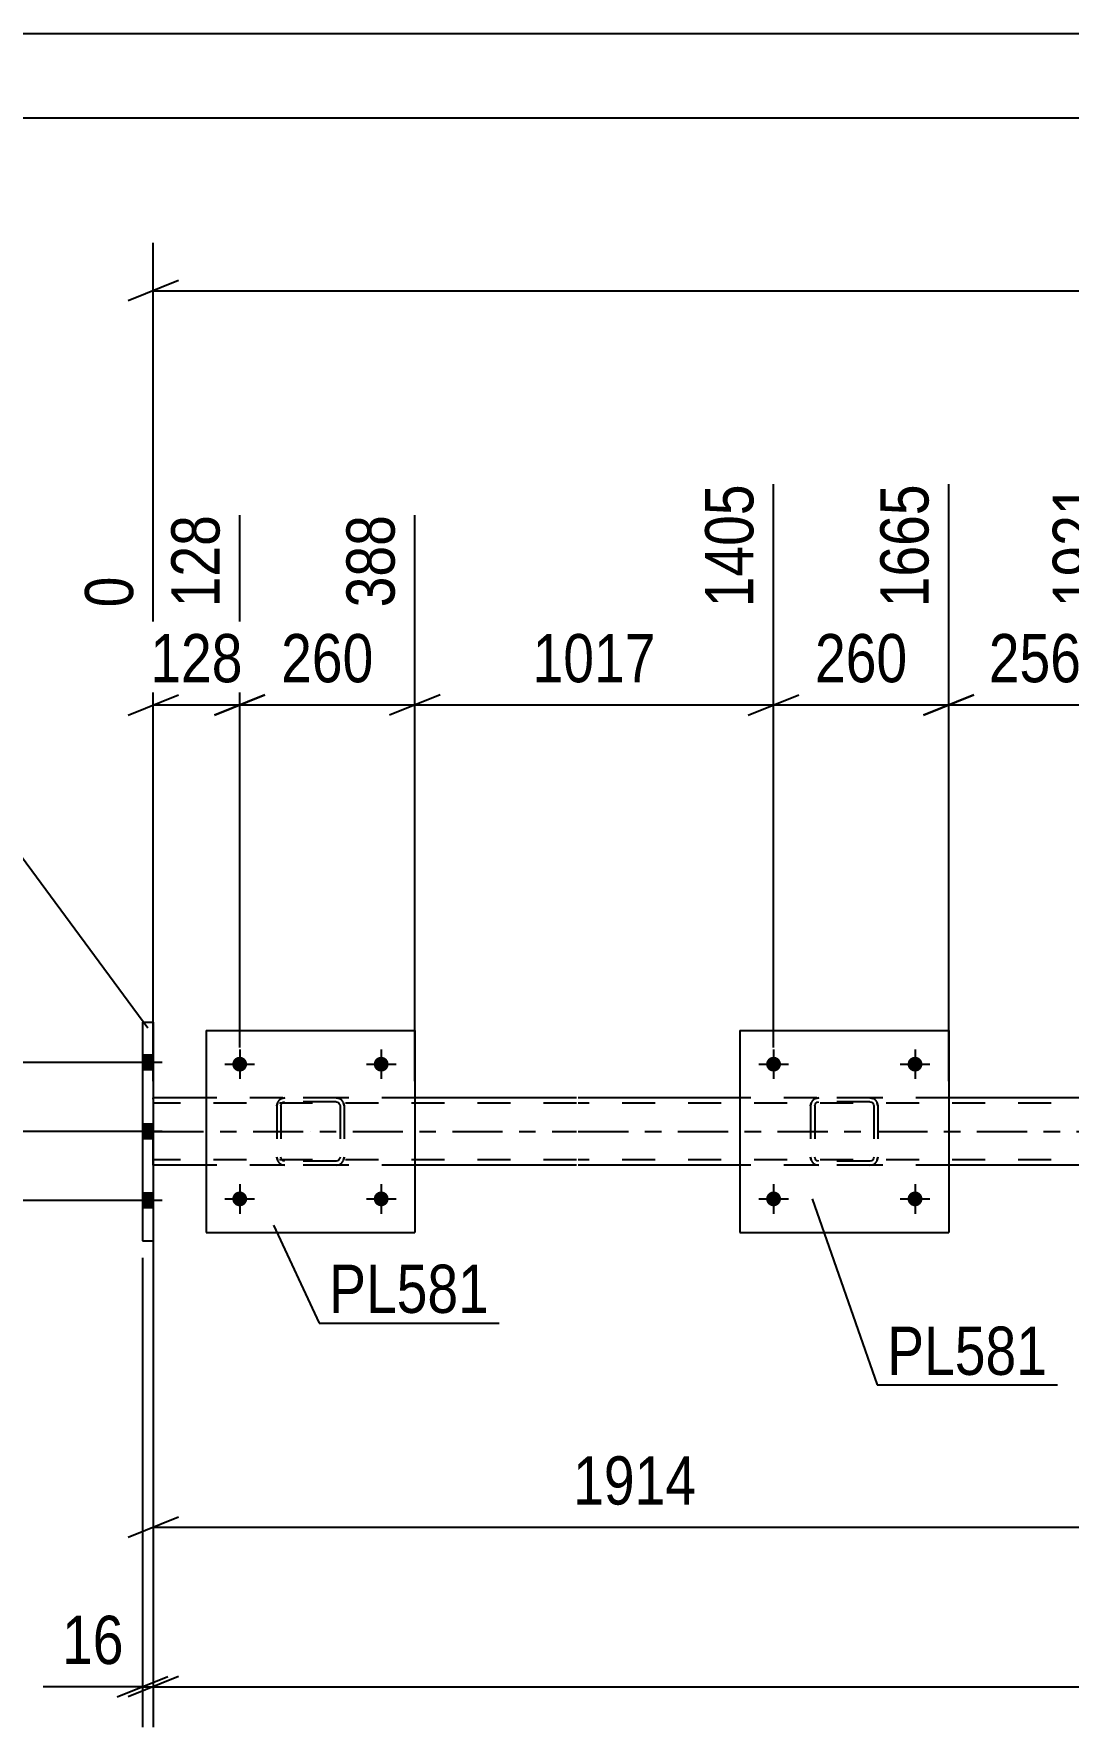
# Model space of a CAD drawing. Header units: millimetres. Extents: x -89 to 752, y -423 to 171.
# Drawn here: x -3.9 to 57.5, y 70.3 to 170.8 of the extents above; entities that cross this region are included whole.
import ezdxf

# ---------------------------------------------------------------- set-up
doc = ezdxf.new("R2010")
doc.units = ezdxf.units.MM
doc.linetypes.add('DXK_LINE_DOT2', pattern=[3.9198, 1.9599, -1.9599])
doc.linetypes.add('DXK_LINE_DOT3', pattern=[5.9187, 2.979, -0.9799, 0.9799, -0.9799])
doc.styles.add('Arial Narrow', font='ARIALN.TTF', dxfattribs={"height": 0.2})

# ---------------------------------------------------------------- blocks, each defined once
blk = doc.blocks.new('Unknown-814409316-1133')
at = {"color": 5, "linetype": 'Continuous'}
for p, q in [((751.73, 170.84), (-89.27, 170.84)), ((746.73, 165.84), (-84.27, 165.84))]:
    blk.add_line(p, q, dxfattribs=at)
blk = doc.blocks.new('Bolt-814409316-2454 - 2380')
at = {"linetype": 'Continuous'}
for points in [[(40.44, 109.66, -1), (39.56, 109.66, -1)], [(48.84, 109.66, -1), (47.96, 109.66, -1)]]:
    blk.add_hatch(color=1, dxfattribs=at).paths.add_polyline_path(points)
at = {"color": 1, "linetype": 'Continuous'}
for p, q in [((39.12, 109.66), (40.88, 109.66)), ((40, 110.54), (40, 108.78)), ((47.52, 109.66), (49.28, 109.66)), ((48.4, 110.54), (48.4, 108.78))]:
    blk.add_line(p, q, dxfattribs=at)
blk = doc.blocks.new('Bolt-814409316-2455 - 2380')
at = {"linetype": 'Continuous'}
for points in [[(40.44, 101.66, -1), (39.56, 101.66, -1)], [(48.84, 101.66, -1), (47.96, 101.66, -1)]]:
    blk.add_hatch(color=1, dxfattribs=at).paths.add_polyline_path(points)
at = {"color": 1, "linetype": 'Continuous'}
for p, q in [((39.12, 101.66), (40.88, 101.66)), ((40, 102.54), (40, 100.78)), ((47.52, 101.66), (49.28, 101.66)), ((48.4, 102.54), (48.4, 100.78))]:
    blk.add_line(p, q, dxfattribs=at)
blk = doc.blocks.new('Part-814409316-2426 - 2380')
at = {"color": 2, "linetype": 'Continuous'}
for p, q in [((38, 111.66), (38, 99.66)), ((38, 111.66), (50.4, 111.66)), ((50.4, 111.66), (50.4, 99.66)), ((38, 99.66), (50.4, 99.66))]:
    blk.add_line(p, q, dxfattribs=at)
blk = doc.blocks.new('Part-814409316-2427 - 2380')
at = {"color": 7, "linetype": 'DXK_LINE_DOT2'}
for p, q in [((42.5, 107.62), (42.68, 107.66)), ((42.68, 107.66), (42.5, 107.62)), ((45.72, 107.66), (42.68, 107.66)), ((45.72, 107.66), (45.9, 107.62)), ((45.9, 107.62), (45.72, 107.66)), ((42.2, 107.18), (42.24, 107.36)), ((42.24, 107.36), (42.2, 107.18)), ((42.2, 107.18), (42.2, 104.14)), ((42.44, 107.18), (42.46, 107.27)), ((42.44, 107.18), (42.44, 104.14)), ((42.46, 107.27), (42.51, 107.35)), ((42.51, 107.35), (42.59, 107.4)), ((42.59, 107.4), (42.68, 107.42)), ((45.72, 107.42), (42.68, 107.42)), ((45.72, 107.42), (45.81, 107.4)), ((45.81, 107.4), (45.89, 107.35)), ((45.89, 107.35), (45.94, 107.27)), ((45.94, 107.27), (45.96, 107.18)), ((45.96, 107.18), (45.96, 104.14)), ((46.16, 107.36), (46.2, 107.18)), ((46.2, 107.18), (46.16, 107.36)), ((46.2, 107.18), (46.2, 104.14)), ((42.24, 103.95), (42.2, 104.14)), ((42.2, 104.14), (42.24, 103.95)), ((42.46, 104.05), (42.44, 104.14)), ((42.51, 103.97), (42.46, 104.05)), ((42.68, 103.66), (42.5, 103.69)), ((42.5, 103.69), (42.68, 103.66)), ((42.59, 103.92), (42.51, 103.97)), ((42.68, 103.9), (42.59, 103.92)), ((45.72, 103.9), (42.68, 103.9)), ((45.72, 103.66), (42.68, 103.66)), ((45.81, 103.92), (45.72, 103.9)), ((45.9, 103.69), (45.72, 103.66)), ((45.72, 103.66), (45.9, 103.69)), ((45.89, 103.97), (45.81, 103.92)), ((45.94, 104.05), (45.89, 103.97)), ((45.96, 104.14), (45.94, 104.05)), ((46.2, 104.14), (46.16, 103.95)), ((46.16, 103.95), (46.2, 104.14))]:
    blk.add_line(p, q, dxfattribs=at)
at = {"color": 7, "linetype": 'DXK_LINE_DOT3'}
blk.add_line((44.2, 105.66), (44.2, 105.66), dxfattribs=at)
at = {"color": 7, "linetype": 'DXK_LINE_DOT2'}
for centre, start, end in [((42.68, 107.18), 112.5, 157.5), ((42.68, 107.18), 112.5, 157.5), ((45.72, 107.18), 22.5, 67.5), ((45.72, 107.18), 22.5, 67.5), ((42.68, 104.14), 202.5, 247.5), ((42.68, 104.14), 202.5, 247.5), ((45.72, 104.14), 292.5, 337.5), ((45.72, 104.14), 292.5, 337.5)]:
    blk.add_arc(centre, 0.48, start, end, dxfattribs=at)
blk = doc.blocks.new('Bolt-814409316-2577 - 2380')
at = {"linetype": 'Continuous'}
for points in [[(8.74, 109.66, -1), (7.86, 109.66, -1)], [(17.14, 109.66, -1), (16.26, 109.66, -1)]]:
    blk.add_hatch(color=1, dxfattribs=at).paths.add_polyline_path(points)
at = {"color": 1, "linetype": 'Continuous'}
for p, q in [((7.42, 109.66), (9.18, 109.66)), ((8.3, 110.54), (8.3, 108.78)), ((15.82, 109.66), (17.58, 109.66)), ((16.7, 110.54), (16.7, 108.78))]:
    blk.add_line(p, q, dxfattribs=at)
blk = doc.blocks.new('Part-814409316-2545 - 2380')
at = {"color": 2, "linetype": 'Continuous'}
for p, q in [((6.3, 107.66), (3.17, 107.66)), ((28.3, 107.66), (18.7, 107.66)), ((38, 107.66), (28.4, 107.66)), ((58.45, 107.66), (50.4, 107.66)), ((6.3, 103.66), (3.17, 103.66)), ((28.3, 103.66), (18.7, 103.66)), ((38, 103.66), (28.4, 103.66)), ((58.13, 103.66), (50.4, 103.66))]:
    blk.add_line(p, q, dxfattribs=at)
at = {"color": 7, "linetype": 'DXK_LINE_DOT2'}
for p, q in [((3.17, 103.66), (3.17, 107.66)), ((18.7, 107.66), (6.3, 107.66)), ((50.4, 107.66), (38, 107.66)), ((28.3, 107.34), (3.17, 107.34)), ((632.7, 107.34), (28.4, 107.34)), ((28.3, 103.98), (3.17, 103.98)), ((18.7, 103.66), (6.3, 103.66)), ((632.7, 103.98), (28.4, 103.98)), ((50.4, 103.66), (38, 103.66))]:
    blk.add_line(p, q, dxfattribs=at)
at = {"color": 7, "linetype": 'DXK_LINE_DOT3'}
for p, q in [((3.17, 105.66), (28.3, 105.66)), ((28.4, 105.66), (632.7, 105.66))]:
    blk.add_line(p, q, dxfattribs=at)
blk = doc.blocks.new('Bolt-814409316-2546 - 2380')
at = {"linetype": 'Continuous'}
for points in [[(3.17, 109.32), (3.17, 110.2), (2.53, 110.2), (2.53, 109.32)], [(3.17, 109.32), (3.17, 110.2), (2.53, 110.2), (2.53, 109.32)], [(3.17, 109.32), (3.17, 110.2), (2.53, 110.2), (2.53, 109.32)], [(3.17, 105.22), (3.17, 106.1), (2.53, 106.1), (2.53, 105.22)], [(3.17, 105.22), (3.17, 106.1), (2.53, 106.1), (2.53, 105.22)], [(3.17, 101.12), (3.17, 102), (2.53, 102), (2.53, 101.12)], [(3.17, 101.12), (3.17, 102), (2.53, 102), (2.53, 101.12)], [(3.17, 101.12), (3.17, 102), (2.53, 102), (2.53, 101.12)]]:
    blk.add_hatch(color=1, dxfattribs=at).paths.add_polyline_path(points)
at = {"color": 1, "linetype": 'Continuous'}
for p, q in [((3.69, 109.76), (0.37, 109.76)), ((3.69, 109.76), (0.37, 109.76)), ((3.69, 109.76), (0.37, 109.76)), ((3.17, 110.2), (2.53, 110.2)), ((3.17, 110.2), (2.53, 110.2)), ((3.17, 110.2), (2.53, 110.2)), ((3.17, 109.32), (2.53, 109.32)), ((3.17, 109.32), (2.53, 109.32)), ((3.17, 109.32), (2.53, 109.32)), ((3.69, 105.66), (0.37, 105.66)), ((3.69, 105.66), (0.37, 105.66)), ((3.17, 106.1), (2.53, 106.1)), ((3.17, 106.1), (2.53, 106.1)), ((3.17, 105.22), (2.53, 105.22)), ((3.17, 105.22), (2.53, 105.22)), ((3.17, 102), (2.53, 102)), ((3.17, 102), (2.53, 102)), ((3.17, 102), (2.53, 102)), ((3.69, 101.56), (0.37, 101.56)), ((3.69, 101.56), (0.37, 101.56)), ((3.69, 101.56), (0.37, 101.56)), ((3.17, 101.12), (2.53, 101.12)), ((3.17, 101.12), (2.53, 101.12)), ((3.17, 101.12), (2.53, 101.12))]:
    blk.add_line(p, q, dxfattribs=at)
blk = doc.blocks.new('Part-814409316-2570 - 2380')
at = {"color": 2, "linetype": 'Continuous'}
for p, q in [((2.53, 112.16), (3.17, 112.16)), ((2.53, 112.16), (2.53, 99.16)), ((3.17, 112.16), (3.17, 99.16)), ((2.53, 99.16), (3.17, 99.16))]:
    blk.add_line(p, q, dxfattribs=at)
blk = doc.blocks.new('Bolt-814409316-2576 - 2380')
at = {"linetype": 'Continuous'}
for points in [[(8.74, 101.66, -1), (7.86, 101.66, -1)], [(17.14, 101.66, -1), (16.26, 101.66, -1)]]:
    blk.add_hatch(color=1, dxfattribs=at).paths.add_polyline_path(points)
at = {"color": 1, "linetype": 'Continuous'}
for p, q in [((7.42, 101.66), (9.18, 101.66)), ((8.3, 102.54), (8.3, 100.78)), ((15.82, 101.66), (17.58, 101.66)), ((16.7, 102.54), (16.7, 100.78))]:
    blk.add_line(p, q, dxfattribs=at)
blk = doc.blocks.new('Part-814409316-2652 - 2380')
at = {"color": 7, "linetype": 'DXK_LINE_DOT2'}
for p, q in [((10.8, 107.62), (10.98, 107.66)), ((10.98, 107.66), (10.8, 107.62)), ((14.02, 107.66), (10.98, 107.66)), ((14.02, 107.66), (14.2, 107.62)), ((14.2, 107.62), (14.02, 107.66)), ((10.5, 107.18), (10.54, 107.36)), ((10.54, 107.36), (10.5, 107.18)), ((10.5, 107.18), (10.5, 104.14)), ((10.74, 107.18), (10.76, 107.27)), ((10.74, 107.18), (10.74, 104.14)), ((10.76, 107.27), (10.81, 107.35)), ((10.81, 107.35), (10.89, 107.4)), ((10.89, 107.4), (10.98, 107.42)), ((14.02, 107.42), (10.98, 107.42)), ((14.02, 107.42), (14.11, 107.4)), ((14.11, 107.4), (14.19, 107.35)), ((14.19, 107.35), (14.24, 107.27)), ((14.24, 107.27), (14.26, 107.18)), ((14.26, 107.18), (14.26, 104.14)), ((14.46, 107.36), (14.5, 107.18)), ((14.5, 107.18), (14.46, 107.36)), ((14.5, 107.18), (14.5, 104.14)), ((10.54, 103.95), (10.5, 104.14)), ((10.5, 104.14), (10.54, 103.95)), ((10.76, 104.05), (10.74, 104.14)), ((10.81, 103.97), (10.76, 104.05)), ((10.98, 103.66), (10.8, 103.69)), ((10.8, 103.69), (10.98, 103.66)), ((10.89, 103.92), (10.81, 103.97)), ((10.98, 103.9), (10.89, 103.92)), ((14.02, 103.9), (10.98, 103.9)), ((14.02, 103.66), (10.98, 103.66)), ((14.11, 103.92), (14.02, 103.9)), ((14.2, 103.69), (14.02, 103.66)), ((14.02, 103.66), (14.2, 103.69)), ((14.19, 103.97), (14.11, 103.92)), ((14.24, 104.05), (14.19, 103.97)), ((14.26, 104.14), (14.24, 104.05)), ((14.5, 104.14), (14.46, 103.95)), ((14.46, 103.95), (14.5, 104.14))]:
    blk.add_line(p, q, dxfattribs=at)
at = {"color": 7, "linetype": 'DXK_LINE_DOT3'}
blk.add_line((12.5, 105.66), (12.5, 105.66), dxfattribs=at)
at = {"color": 7, "linetype": 'DXK_LINE_DOT2'}
for centre, start, end in [((10.98, 107.18), 112.5, 157.5), ((10.98, 107.18), 112.5, 157.5), ((14.02, 107.18), 22.5, 67.5), ((14.02, 107.18), 22.5, 67.5), ((10.98, 104.14), 202.5, 247.5), ((10.98, 104.14), 202.5, 247.5), ((14.02, 104.14), 292.5, 337.5), ((14.02, 104.14), 292.5, 337.5)]:
    blk.add_arc(centre, 0.48, start, end, dxfattribs=at)
blk = doc.blocks.new('Part-814409316-2657 - 2380')
at = {"color": 2, "linetype": 'Continuous'}
for p, q in [((6.3, 111.66), (6.3, 99.66)), ((6.3, 111.66), (18.7, 111.66)), ((18.7, 111.66), (18.7, 99.66)), ((6.3, 99.66), (18.7, 99.66))]:
    blk.add_line(p, q, dxfattribs=at)
blk = doc.blocks.new('StraightDimension-814409316-3321 - 2380')
at = {"color": 7, "linetype": 'Continuous'}
for p, q in [((3.17, 113.16), (3.17, 158.44)), ((4.67, 156.19), (1.67, 154.99)), ((3.17, 155.59), (633.34, 155.59))]:
    blk.add_line(p, q, dxfattribs=at)
blk = doc.blocks.new('StraightDimension-814409316-11904 - 2380')
at = {"color": 7, "linetype": 'Continuous'}
for p, q in [((3.17, 98.16), (3.17, 70.29)), ((4.67, 73.29), (1.67, 72.09)), ((3.17, 72.69), (632.7, 72.69))]:
    blk.add_line(p, q, dxfattribs=at)
blk = doc.blocks.new('StraightDimension-814409316-3226 - 2380')
at = {"color": 7, "linetype": 'Continuous'}
for p, q in [((-7.21, 107.16), (-6.01, 104.16)), ((0.98, 105.66), (-9.46, 105.66)), ((-6.61, 101.56), (-6.61, 105.66)), ((-6.01, 100.06), (-7.21, 103.06)), ((0.98, 101.56), (-9.46, 101.56)), ((-6.61, 101.56), (-6.61, 93.82)), ((-6.61, 101.56), (-6.61, 93.82))]:
    blk.add_line(p, q, dxfattribs=at)
at = {"color": 0}
blk.add_wipeout([(-7.36, 101.03), (-11.56, 101.03), (-11.56, 94.35), (-7.36, 94.35)], dxfattribs=at)
at = {"color": 3, "style": 'Arial Narrow'}
blk.add_text('103', height=2.863, rotation=90.0002, dxfattribs=at).set_placement((-7.96, 94.95))
blk = doc.blocks.new('StraightDimension-814409316-3236 - 2380')
at = {"color": 7, "linetype": 'Continuous'}
for p, q in [((-6.61, 109.76), (-6.61, 117.49)), ((-6.61, 109.76), (-6.61, 117.49)), ((-7.21, 111.26), (-6.01, 108.26)), ((0.98, 109.76), (-9.46, 109.76)), ((-6.61, 105.66), (-6.61, 109.76)), ((-6.01, 104.16), (-7.21, 107.16)), ((0.98, 105.66), (-9.46, 105.66))]:
    blk.add_line(p, q, dxfattribs=at)
at = {"color": 0}
blk.add_wipeout([(-7.36, 116.97), (-11.56, 116.97), (-11.56, 110.28), (-7.36, 110.28)], dxfattribs=at)
at = {"color": 3, "style": 'Arial Narrow'}
blk.add_text('103', height=2.863, rotation=90.0002, dxfattribs=at).set_placement((-7.96, 110.88))
blk = doc.blocks.new('StraightDimension-814409316-11275 - 2380')
at = {"color": 7, "linetype": 'Continuous'}
for p, q in [((50.4, 108.66), (50.4, 144.1)), ((60.64, 112.76), (60.64, 144.1)), ((48.9, 130.39), (51.9, 131.59)), ((50.4, 130.99), (60.64, 130.99)), ((62.14, 131.59), (59.14, 130.39))]:
    blk.add_line(p, q, dxfattribs=at)
at = {"color": 0}
blk.add_wipeout([(58.86, 131.74), (58.86, 135.94), (52.18, 135.94), (52.18, 131.74)], dxfattribs=at)
at = {"color": 3, "style": 'Arial Narrow'}
blk.add_text('256', height=2.863, dxfattribs=at).set_placement((52.78, 132.34))
at = {"color": 0, "linetype": 'Continuous'}
blk.add_wipeout([(60.04, 144.7), (55.84, 144.7), (55.84, 136.19), (60.04, 136.19)], dxfattribs=at)
at = {"color": 3, "linetype": 'Continuous', "style": 'Arial Narrow'}
blk.add_text('1921', height=2.863, rotation=90.0002, dxfattribs=at).set_placement((59.44, 136.79))
blk = doc.blocks.new('StraightDimension-814409316-3332 - 2380')
at = {"color": 7, "linetype": 'Continuous'}
for p, q in [((3.17, 102.66), (3.17, 79.76)), ((60.34, 98.55), (60.34, 79.76)), ((4.67, 82.76), (1.67, 81.56)), ((58.84, 81.56), (61.84, 82.76)), ((3.17, 82.16), (60.34, 82.16))]:
    blk.add_line(p, q, dxfattribs=at)
at = {"color": 0}
blk.add_wipeout([(36.01, 82.91), (36.01, 87.11), (27.5, 87.11), (27.5, 82.91)], dxfattribs=at)
at = {"color": 3, "style": 'Arial Narrow'}
blk.add_text('1914', height=2.863, dxfattribs=at).set_placement((28.1, 83.51))
blk = doc.blocks.new('StraightDimension-814409316-11276 - 2380')
at = {"color": 7, "linetype": 'Continuous'}
for p, q in [((40, 110.66), (40, 144.1)), ((50.4, 108.66), (50.4, 144.1)), ((38.5, 130.39), (41.5, 131.59)), ((40, 130.99), (50.4, 130.99)), ((51.9, 131.59), (48.9, 130.39))]:
    blk.add_line(p, q, dxfattribs=at)
at = {"color": 0}
blk.add_wipeout([(48.54, 131.74), (48.54, 135.94), (41.86, 135.94), (41.86, 131.74)], dxfattribs=at)
at = {"color": 3, "style": 'Arial Narrow'}
blk.add_text('260', height=2.863, dxfattribs=at).set_placement((42.46, 132.34))
at = {"color": 0, "linetype": 'Continuous'}
blk.add_wipeout([(49.8, 144.7), (45.6, 144.7), (45.6, 136.19), (49.8, 136.19)], dxfattribs=at)
at = {"color": 3, "linetype": 'Continuous', "style": 'Arial Narrow'}
blk.add_text('1665', height=2.863, rotation=90.0002, dxfattribs=at).set_placement((49.2, 136.79))
blk = doc.blocks.new('StraightDimension-814409316-11277 - 2380')
at = {"color": 7, "linetype": 'Continuous'}
for p, q in [((40, 110.66), (40, 144.1)), ((18.7, 108.66), (18.7, 142.27)), ((20.2, 131.59), (17.2, 130.39)), ((18.7, 130.99), (40, 130.99)), ((38.5, 130.39), (41.5, 131.59))]:
    blk.add_line(p, q, dxfattribs=at)
at = {"color": 0, "linetype": 'Continuous'}
blk.add_wipeout([(39.4, 144.7), (35.2, 144.7), (35.2, 136.19), (39.4, 136.19)], dxfattribs=at)
at = {"color": 0}
blk.add_wipeout([(33.61, 131.74), (33.61, 135.94), (25.09, 135.94), (25.09, 131.74)], dxfattribs=at)
at = {"color": 3, "linetype": 'Continuous', "style": 'Arial Narrow'}
blk.add_text('1405', height=2.863, rotation=90.0002, dxfattribs=at).set_placement((38.8, 136.79))
at = {"color": 3, "style": 'Arial Narrow'}
blk.add_text('1017', height=2.863, dxfattribs=at).set_placement((25.69, 132.34))
blk = doc.blocks.new('StraightDimension-814409316-11278 - 2380')
at = {"color": 7, "linetype": 'Continuous'}
for p, q in [((8.3, 110.66), (8.3, 142.27)), ((18.7, 108.66), (18.7, 142.27)), ((6.8, 130.39), (9.8, 131.59)), ((8.3, 130.99), (18.7, 130.99)), ((20.2, 131.59), (17.2, 130.39))]:
    blk.add_line(p, q, dxfattribs=at)
at = {"color": 0}
blk.add_wipeout([(16.84, 131.74), (16.84, 135.94), (10.16, 135.94), (10.16, 131.74)], dxfattribs=at)
at = {"color": 3, "style": 'Arial Narrow'}
blk.add_text('260', height=2.863, dxfattribs=at).set_placement((10.76, 132.34))
at = {"color": 0, "linetype": 'Continuous'}
blk.add_wipeout([(18.1, 142.87), (13.9, 142.87), (13.9, 136.19), (18.1, 136.19)], dxfattribs=at)
at = {"color": 3, "linetype": 'Continuous', "style": 'Arial Narrow'}
blk.add_text('388', height=2.863, rotation=90.0002, dxfattribs=at).set_placement((17.5, 136.79))
blk = doc.blocks.new('StraightDimension-814409316-11279 - 2380')
at = {"color": 7, "linetype": 'Continuous'}
for p, q in [((8.3, 110.66), (8.3, 142.27)), ((3.17, 108.66), (3.17, 138.61)), ((1.67, 130.39), (4.67, 131.59)), ((3.17, 130.99), (8.3, 130.99)), ((9.8, 131.59), (6.8, 130.39))]:
    blk.add_line(p, q, dxfattribs=at)
at = {"color": 0}
blk.add_wipeout([(9.08, 131.74), (9.08, 135.94), (2.39, 135.94), (2.39, 131.74)], dxfattribs=at)
at = {"color": 3, "style": 'Arial Narrow'}
blk.add_text('128', height=2.863, dxfattribs=at).set_placement((2.99, 132.34))
at = {"color": 0, "linetype": 'Continuous'}
for points in [[(7.7, 142.87), (3.5, 142.87), (3.5, 136.19), (7.7, 136.19)], [(2.57, 139.21), (-1.63, 139.21), (-1.63, 136.19), (2.57, 136.19)]]:
    blk.add_wipeout(points, dxfattribs=at)
at = {"color": 3, "linetype": 'Continuous', "style": 'Arial Narrow'}
for s, height, p in [('128', 2.863, (7.1, 136.79)), ('0', 2.86, (1.97, 136.79))]:
    blk.add_text(s, height=height, rotation=90.0002, dxfattribs=at).set_placement(p)
blk = doc.blocks.new('StraightDimension-814409316-11905 - 2380')
at = {"color": 7, "linetype": 'Continuous'}
for p, q in [((2.53, 98.16), (2.53, 70.29)), ((3.17, 98.16), (3.17, 70.29)), ((2.53, 72.69), (-3.38, 72.69)), ((2.53, 72.69), (-3.38, 72.69)), ((1.03, 72.09), (4.03, 73.29)), ((4.67, 73.29), (1.67, 72.09)), ((2.53, 72.69), (3.17, 72.69))]:
    blk.add_line(p, q, dxfattribs=at)
at = {"color": 0}
blk.add_wipeout([(2.01, 73.44), (2.01, 77.64), (-2.85, 77.64), (-2.85, 73.44)], dxfattribs=at)
at = {"color": 3, "style": 'Arial Narrow'}
blk.add_text('16', height=2.863, dxfattribs=at).set_placement((-2.25, 74.04))
blk = doc.blocks.new('Mark-814409316-2422 - 2380')
at = {"color": 30, "linetype": 'Continuous'}
for p, q in [((42.3, 101.67), (46.15, 90.61)), ((46.15, 90.61), (56.85, 90.61))]:
    blk.add_line(p, q, dxfattribs=at)
at = {"color": 0}
blk.add_wipeout([(56.25, 91.21), (56.25, 94.21), (46.75, 94.21), (46.75, 91.21)], dxfattribs=at)
blk.add_wipeout([(56.25, 91.21), (56.25, 94.21), (46.75, 94.21), (46.75, 91.21)], dxfattribs=at)
at = {"color": 3, "style": 'Arial Narrow'}
blk.add_text('PL581', height=2.863, dxfattribs=at).set_placement((46.75, 91.21))
blk = doc.blocks.new('Mark-814409316-2566 - 2380')
at = {"color": 30, "linetype": 'Continuous'}
for p in [(-14.17, 122.35), (2.85, 111.8)]:
    blk.add_line(p, (-4.93, 122.35), dxfattribs=at)
at = {"color": 0}
blk.add_wipeout([(-5.53, 122.95), (-5.53, 125.95), (-13.57, 125.95), (-13.57, 122.95)], dxfattribs=at)
blk.add_wipeout([(-5.53, 122.95), (-5.53, 125.95), (-13.57, 125.95), (-13.57, 122.95)], dxfattribs=at)
at = {"color": 3, "style": 'Arial Narrow'}
blk.add_text('SP19', height=2.863, dxfattribs=at).set_placement((-13.57, 122.95))
blk = doc.blocks.new('Mark-814409316-2653 - 2380')
at = {"color": 30, "linetype": 'Continuous'}
for p, q in [((10.3, 100.1), (13.01, 94.29)), ((13.01, 94.29), (23.71, 94.29))]:
    blk.add_line(p, q, dxfattribs=at)
at = {"color": 0}
blk.add_wipeout([(23.11, 94.89), (23.11, 97.89), (13.61, 97.89), (13.61, 94.89)], dxfattribs=at)
blk.add_wipeout([(23.11, 94.89), (23.11, 97.89), (13.61, 97.89), (13.61, 94.89)], dxfattribs=at)
at = {"color": 3, "style": 'Arial Narrow'}
blk.add_text('PL581', height=2.863, dxfattribs=at).set_placement((13.61, 94.89))

msp = doc.modelspace()

# ---------------------------------------------------------------- block references
for name in ['Unknown-814409316-1133', 'Part-814409316-2570 - 2380', 'Part-814409316-2657 - 2380', 'Part-814409316-2426 - 2380', 'Bolt-814409316-2546 - 2380', 'Bolt-814409316-2577 - 2380', 'Bolt-814409316-2454 - 2380', 'Part-814409316-2545 - 2380', 'Part-814409316-2652 - 2380', 'Part-814409316-2427 - 2380', 'Bolt-814409316-2576 - 2380', 'Bolt-814409316-2455 - 2380']:
    msp.add_blockref(name, (0, 0))

# ---------------------------------------------------------------- next in the draw order: block references
for name in ['StraightDimension-814409316-3321 - 2380', 'StraightDimension-814409316-3226 - 2380', 'StraightDimension-814409316-11904 - 2380']:
    msp.add_blockref(name, (0, 0))

# ---------------------------------------------------------------- next in the draw order: block references
for name in ['StraightDimension-814409316-11275 - 2380', 'StraightDimension-814409316-3236 - 2380', 'StraightDimension-814409316-3332 - 2380']:
    msp.add_blockref(name, (0, 0))

# ---------------------------------------------------------------- next in the draw order: block references
for name in ['StraightDimension-814409316-11276 - 2380', 'Mark-814409316-2422 - 2380', 'Mark-814409316-2653 - 2380', 'StraightDimension-814409316-11905 - 2380']:
    msp.add_blockref(name, (0, 0))

# ---------------------------------------------------------------- next in the draw order: block references
msp.add_blockref('StraightDimension-814409316-11277 - 2380', (0, 0))

# ---------------------------------------------------------------- next in the draw order: block references
msp.add_blockref('StraightDimension-814409316-11278 - 2380', (0, 0))

# ---------------------------------------------------------------- next in the draw order: block references
msp.add_blockref('StraightDimension-814409316-11279 - 2380', (0, 0))

# ---------------------------------------------------------------- next in the draw order: block references
msp.add_blockref('Mark-814409316-2566 - 2380', (0, 0))

doc.saveas('drawing.dxf')
